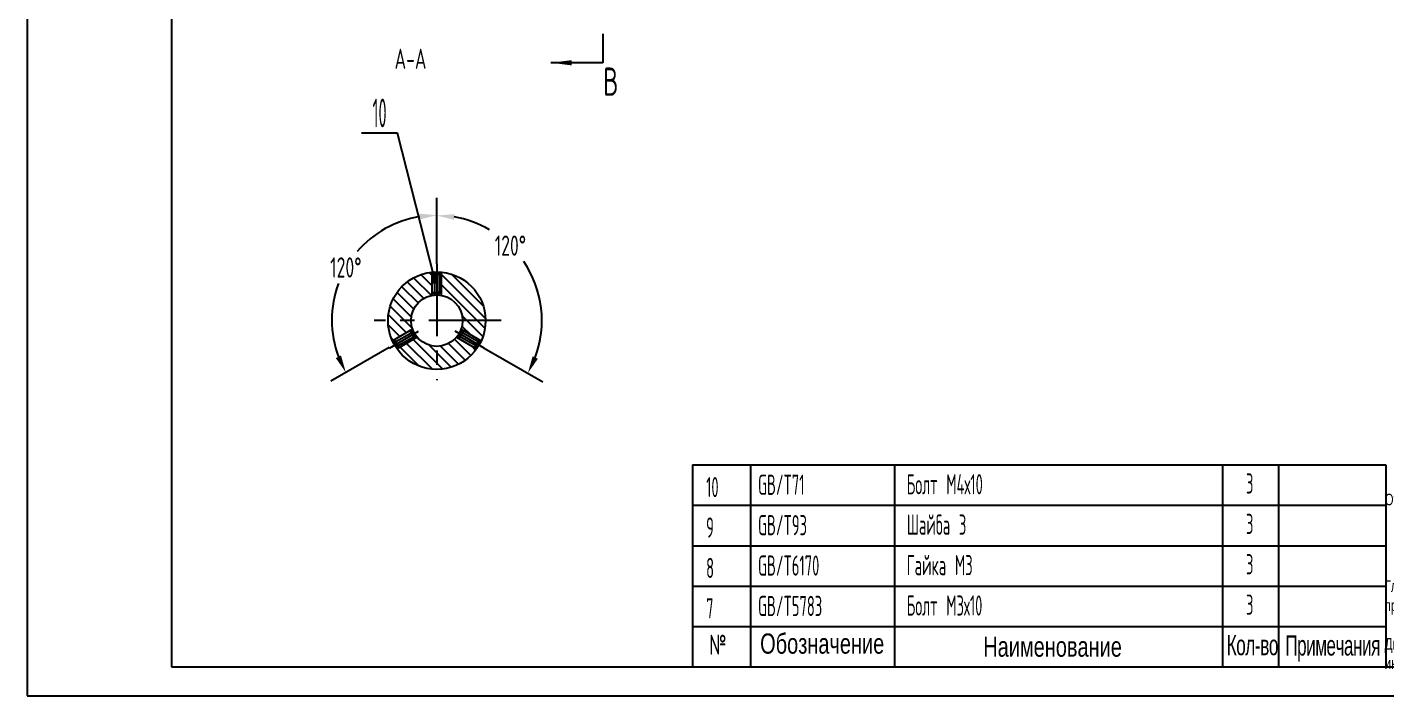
# Model space of a CAD drawing. Header units: millimetres. Extents: x 0 to 1980, y 0 to 742.
# Drawn here: x 0 to 588, y 0 to 289 of the extents above; entities that cross this region are included whole.
import ezdxf
from ezdxf.enums import TextEntityAlignment as Align

# ---------------------------------------------------------------- set-up
doc = ezdxf.new("R2010")
doc.units = ezdxf.units.MM
doc.header["$LTSCALE"] = 25
doc.linetypes.add('G', pattern=[2, 1.25, -0.25, 0.25, -0.25])
for name, color, linetype in [('01', 7, 'Continuous'), ('02', 1, 'Continuous'), ('05', 142, 'G'), ('08', 1, 'Continuous'), ('11', 3, 'Continuous')]:
    doc.layers.add(name, color=color, linetype=linetype)
doc.styles.add('HZLIB', font='TXT.shx', dxfattribs={"width": 0.5, "height": 8.75})
doc.styles.get("Standard").update_dxf_attribs({"font": 'isocp', "width": 0.707, "bigfont": 'intecad.shx'})
doc.dimstyles.new('INTE$2', dxfattribs={"dimscale": 2.5, "dimtxt": 3.5, "dimasz": 3, "dimexe": 3, "dimexo": 0, "dimgap": 1, "dimtad": 1, "dimtih": 1, "dimtoh": 1, "dimdec": 0, "dimdsep": 46, "dimtxsty": 'Standard', "dimcen": 0, "dimclrd": 1, "dimclre": 1, "dimclrt": 3, "dimaunit": 1, "dimadec": 0, "dimazin": 0, "dimtfac": 1, "dimtdec": 0, "dimtmove": 0, "dimatfit": 0, "dimfxl": 0, "dimarcsym": 0})

# ---------------------------------------------------------------- blocks, each defined once
blk = doc.blocks.new('*D8')
at = {"layer": '08', "color": 1, "lineweight": -2}
for p, q in [((177.28, 187.03), (177.28, 215.44)), ((197.8, 150.59), (223.18, 135.94))]:
    blk.add_line(p, q, dxfattribs=at)
for start, end in [(59.86698, 80.54512), (339.45488, 34.23808)]:
    blk.add_arc((177.28, 162.44), 45.5, start, end, dxfattribs=at)
at = {"layer": '08', "color": 1}
for points in [[(184.65, 206.08), (184.85, 208.57), (177.28, 207.94)], [(221.01, 145.94), (218.75, 147.01), (216.68, 139.69)]]:
    blk.add_solid(points, dxfattribs=at)
at = {"layer": 'DEFPOINTS', "color": 0}
for p in [(177.28, 187.03), (222.09, 170.34), (185.16, 157.89), (197.8, 150.59), (177.28, 136.61)]:
    blk.add_point(p, dxfattribs=at)
at = {"layer": '08', "color": 3, "insert": (209.15, 194.92), "char_height": 8.75, "attachment_point": 5}
blk.add_mtext('120°', dxfattribs=at)
blk = doc.blocks.new('*D9')
at = {"layer": '08', "color": 1, "lineweight": -2}
for p, q in [((177.28, 187.7), (177.35, 215.6)), ((156.63, 150.82), (131.4, 136.25))]:
    blk.add_line(p, q, dxfattribs=at)
for start, end in [(99.33301, 139.26701), (159.53545, 200.52386)]:
    blk.add_arc((177.22, 162.7), 45.4, start, end, dxfattribs=at)
at = {"layer": '08', "color": 1}
for points in [[(169.75, 208.75), (169.95, 206.26), (177.33, 208.1)], [(135.83, 147.32), (133.57, 146.25), (137.9, 140)]]:
    blk.add_solid(points, dxfattribs=at)
at = {"layer": 'DEFPOINTS', "color": 0}
for p in [(148.09, 197.53), (177.28, 187.7), (169.26, 158.11), (156.63, 150.82), (177.15, 136.83)]:
    blk.add_point(p, dxfattribs=at)
at = {"layer": '08', "color": 3, "insert": (137.93, 185.45), "char_height": 8.75, "attachment_point": 5}
blk.add_mtext('120°', dxfattribs=at)
blk = doc.blocks.new('*U28')
at = {"layer": '01'}
for points in [[(25, 292), (25, 5)], [(25, 5), (415, 5)]]:
    blk.add_lwpolyline(points, dxfattribs=at)
at = {"layer": '02'}
for points in [[(0, 297), (0, 0)], [(0, 0), (420, 0)]]:
    blk.add_lwpolyline(points, dxfattribs=at)

msp = doc.modelspace()

# ---------------------------------------------------------------- hatches: boundary and pattern name
at = {"layer": '02', "linetype": 'Continuous'}
h = msp.add_hatch(dxfattribs=at)
h.set_pattern_fill('LINE', color=1, angle=135, style=0)
h.set_pattern_definition([(135, (-18.8376, -28.045), (-2.245064, -2.245064), [])])
h.paths.add_polyline_path([(156.18, 162.44), (166.14, 162.44, -0.362251), (175.28, 173.39), (175.28, 183.44, 0.386675)])
h.paths.add_polyline_path([(156.18, 162.44, 0.10758), (158.09, 153.67), (166.79, 158.7, -0.085958), (166.14, 162.44)])
h.paths.add_polyline_path([(168.79, 155.23), (160.09, 150.21, 0.242669), (177.28, 141.34), (177.28, 151.31, -0.220101)])
h.paths.add_polyline_path([(194.47, 150.21), (185.76, 155.23, -0.220101), (177.28, 151.31), (177.28, 141.34, 0.242669)])
h.paths.add_polyline_path([(196.47, 153.67, 0.10758), (198.38, 162.44), (188.41, 162.44, -0.085958), (187.76, 158.7)])
h.paths.add_polyline_path([(179.28, 183.44), (179.28, 173.39, -0.362251), (188.41, 162.44), (198.38, 162.44, 0.386675)])

# ---------------------------------------------------------------- linework, layer by layer
for p, q in [((288, 100), (288, 12.5)), ((288, 100), (588, 100)), ((313, 100), (313, 12.5)), ((375.36, 100), (375.36, 12.5)), ((517.37, 100), (517.37, 12.5)), ((541.58, 100), (541.58, 12.5)), ((588, 100), (588, 12.5)), ((288, 82.5), (588, 82.5)), ((288, 65), (588, 65)), ((288, 47.5), (588, 47.5)), ((288, 30), (588, 30)), ((288, 30), (588, 30)), ((288, 12.5), (588, 12.5))]:
    msp.add_line(p, q)
at = {"layer": '01'}
msp.add_line((249.1, 286.58), (249.1, 274.08), dxfattribs=at)
at = {"layer": '01', "color": 7, "linetype": 'Continuous'}
for p, q in [((176.28, 183.52), (175.28, 182.52)), ((175.28, 173.39), (175.28, 183.39)), ((175.28, 182.52), (176.98, 182.52)), ((176.98, 183.52), (176.98, 182.1)), ((177.28, 183.52), (177.28, 182.1)), ((177.58, 183.52), (177.58, 182.1)), ((179.28, 182.52), (177.58, 182.52)), ((178.28, 183.52), (179.28, 182.52)), ((179.28, 173.39), (179.28, 183.39)), ((176.98, 182.1), (177.28, 182.1)), ((177.58, 182.1), (177.28, 182.1)), ((175.28, 174.61), (177.08, 173.57)), ((175.28, 174.61), (177.28, 174.61)), ((177.08, 173.57), (177.28, 173.57)), ((179.28, 174.61), (177.28, 174.61)), ((177.48, 173.57), (177.28, 173.57)), ((179.28, 174.61), (177.48, 173.57)), ((166.79, 158.7), (158.14, 153.7)), ((158.52, 152.77), (158.89, 154.13)), ((158.89, 154.13), (159.74, 152.66)), ((168.79, 155.23), (160.14, 150.23)), ((165.73, 158.09), (166.73, 156.35)), ((165.73, 158.09), (167.53, 157.05)), ((167.73, 154.62), (166.73, 156.35)), ((167.53, 157.05), (167.63, 156.87)), ((167.73, 156.7), (167.63, 156.87)), ((167.73, 154.62), (167.73, 156.7)), ((185.76, 155.23), (194.42, 150.23)), ((186.82, 156.7), (186.92, 156.87)), ((186.82, 154.62), (186.82, 156.7)), ((186.82, 154.62), (187.82, 156.35)), ((187.02, 157.05), (186.92, 156.87)), ((188.82, 158.09), (187.02, 157.05)), ((187.76, 158.7), (196.42, 153.7)), ((188.82, 158.09), (187.82, 156.35)), ((195.66, 154.13), (194.81, 152.66)), ((196.03, 152.77), (195.66, 154.13)), ((158.87, 152.16), (160.1, 152.87)), ((159.02, 151.9), (160.25, 152.61)), ((159.17, 151.64), (160.4, 152.35)), ((159.52, 151.04), (160.89, 150.67)), ((160.89, 150.67), (160.04, 152.14)), ((160.1, 152.87), (160.25, 152.61)), ((160.4, 152.35), (160.25, 152.61)), ((193.66, 150.67), (194.51, 152.14)), ((195.03, 151.04), (193.66, 150.67)), ((194.15, 152.35), (194.3, 152.61)), ((195.38, 151.64), (194.15, 152.35)), ((194.45, 152.87), (194.3, 152.61)), ((195.53, 151.9), (194.3, 152.61)), ((195.68, 152.16), (194.45, 152.87))]:
    msp.add_line(p, q, dxfattribs=at)
at = {"layer": '01'}
msp.add_circle((177.28, 162.44), 21.1, dxfattribs=at)
at = {"layer": '01', "color": 7, "linetype": 'Continuous'}
msp.add_circle((177.28, 162.44), 11.13, dxfattribs=at)
at = {"layer": '02'}
for p, q in [((249.1, 274.08), (226.6, 274.08)), ((160.25, 243.66), (144.75, 243.66)), ((176.28, 180.64), (160.25, 243.66))]:
    msp.add_line(p, q, dxfattribs=at)
at = {"layer": '02', "color": 1, "linetype": 'Continuous'}
for p, q in [((176.28, 183.52), (176.28, 174.04)), ((178.28, 183.52), (178.28, 174.04)), ((158.52, 152.77), (166.73, 157.51)), ((159.52, 151.04), (167.73, 155.78)), ((195.03, 151.04), (186.82, 155.78)), ((196.03, 152.77), (187.82, 157.51))]:
    msp.add_line(p, q, dxfattribs=at)
at = {"layer": '02'}
msp.add_lwpolyline([(226.6, 274.08, 0, 2.25, 0), (235.6, 274.08, 0, 0, 0)], format="xyseb", dxfattribs=at)
at = {"layer": '05'}
for p, q in [((177.28, 187.03), (177.28, 136.61)), ((177.28, 186.14), (177.28, 171.55)), ((205.12, 162.44), (150.18, 162.44)), ((156.75, 150.59), (169.39, 157.89)), ((197.8, 150.59), (185.16, 157.89))]:
    msp.add_line(p, q, dxfattribs=at)

# ---------------------------------------------------------------- block references
at = {"layer": '01', "xscale": 2.5, "yscale": 2.5, "zscale": 2.5}
msp.add_blockref('*U28', (0, 0), dxfattribs=at)

# ---------------------------------------------------------------- texts
at = {"style": 'HZLIB', "width": 0.5}
for s, p in [('10', (293.83, 86)), ('GB/T71', (316.3, 87.02)), ('Болт М4х10', (380.67, 87.23)), ('3', (527.48, 87.57)), ('9', (293.83, 68.5)), ('GB/T93', (316.3, 69.52)), ('Шайба 3', (380.67, 69.73)), ('3', (527.48, 70.07)), ('8', (293.83, 51)), ('GB/T6170', (316.3, 52.02)), ('Гайка М3', (380.67, 52.23)), ('3', (527.48, 52.57)), ('7', (293.83, 33.5)), ('GB/T5783', (316.3, 34.52)), ('Болт М3х10', (380.67, 34.73)), ('3', (527.48, 35.08))]:
    msp.add_text(s, height=8.75, dxfattribs=at).set_placement(p)
at = {"layer": '01', "attachment_point": 1}
for s, insert, char_height, width in [('{\\fArial|b0|i0|c204|p34;Отметка}', (587.5, 87.5), 5, 3.2516), ('{\\Fisocp,intecad|c204;№}', (295.19, 26.5), 8.75, 0.3688)]:
    msp.add_mtext(s, dxfattribs=dict(at, insert=insert, char_height=char_height, width=width))
for s, insert, char_height in [('{\\fArial|b0|i0|c204|p34;Главный\\Pпроектировщик}', (587.5, 50), 5), ('{\\fArial|b0|i0|c204|p34;Обозначение}', (317.21, 27), 8.75), ('{\\fArial|b0|i0|c204|p34;Наименование}', (413.77, 25.68), 8.75), ('{\\fArial|b0|i0|c204|p34;\\W0.607;\\T0.95;Кол-во}', (519.15, 26.34), 8.75), ('{\\fArial|b0|i0|c204|p34;\\W0.607;\\T0.95;Примечания}', (544.52, 26.18), 8.75), ('{\\fArial|b0|i0|c204|p34;Директор\\Pинститута}', (587.5, 25), 5)]:
    msp.add_mtext(s, dxfattribs=dict(at, insert=insert, char_height=char_height))
at = {"layer": '02', "width": 0.605172}
msp.add_text('\\M+5A1F1', height=5, dxfattribs=at).set_placement((174.78, 178.14), (177.78, 178.14), align=Align.FIT)
at = {"layer": '11', "width": 0.707}
msp.add_text('B', height=12.25, dxfattribs=at).set_placement((249.28, 256.11), align=Align.BOTTOM_LEFT)
at = {"layer": '11', "width": 0.47098}
msp.add_text('10', height=12.374, dxfattribs=at).set_placement((149.44, 246.16), (155.57, 246.16), align=Align.FIT)
at = {"layer": '11', "insert": (159.01, 280.17), "char_height": 8.75, "width": 89.257, "attachment_point": 1}
msp.add_mtext('A-A', dxfattribs=at)

# ---------------------------------------------------------------- dimensions: what is measured, and where the dimension line sits
at = {"layer": '08'}
dim = msp.add_angular_dim_2l(base=(148.09, 197.53), line1=((177.28, 187.7), (177.15, 136.83)), line2=((156.63, 150.82), (169.26, 158.11)), dimstyle='INTE$2', dxfattribs=at)
dim.commit()
dim.dimension.update_dxf_attribs({"geometry": '*D9', "text_midpoint": (137.93, 185.45)})
dim = msp.add_angular_dim_2l(base=(222.09, 170.34), line1=((197.8, 150.59), (185.16, 157.89)), line2=((177.28, 187.03), (177.28, 136.61)), dimstyle='INTE$2', dxfattribs=at)
dim.commit()
dim.dimension.update_dxf_attribs({"geometry": '*D8', "text_midpoint": (209.15, 194.92), "dimtype": 162})

doc.saveas('drawing.dxf')
